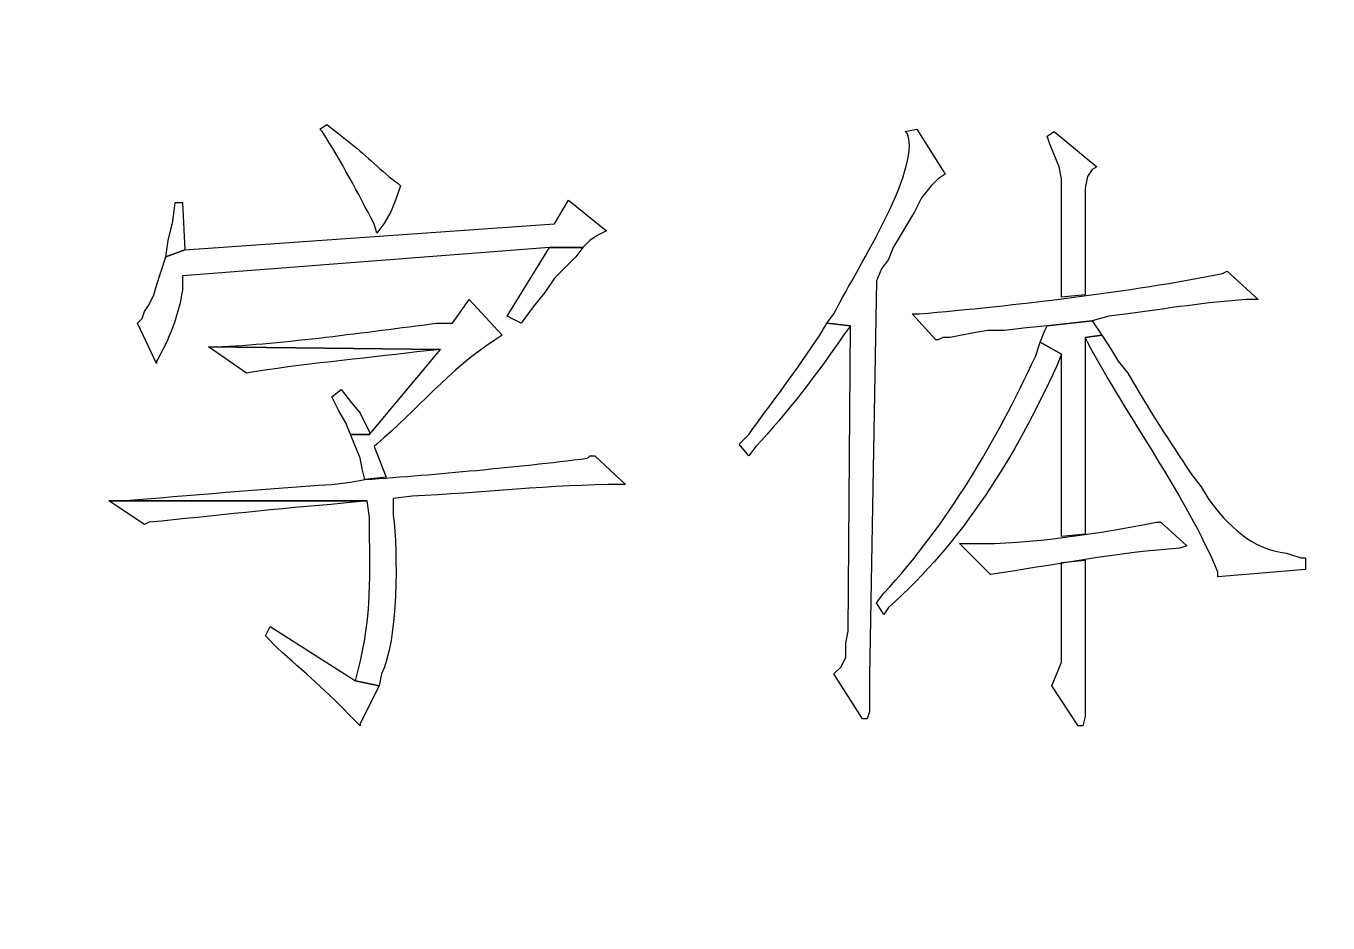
# Model space of a CAD drawing. Header units: centimetres. Extents: x -20.7 to 20.7, y -14.5 to 14.5.
# Drawn here: x -12.181 to -11.018, y -8.706 to -7.904 of the extents above; entities that cross this region are included whole.
import ezdxf

# ---------------------------------------------------------------- set-up
doc = ezdxf.new("R2010")
doc.units = ezdxf.units.CM
doc.header["$MEASUREMENT"] = 0
doc.layers.add('layer 1', color=7, linetype='Continuous')

msp = doc.modelspace()

# ---------------------------------------------------------------- linework, layer by layer
at = {"layer": 'layer 1', "lineweight": 9}
msp.add_open_spline([(19.88612, 13.89874), (19.88612, 13.89874), (-20.11465, 13.89874), (-20.11465, 13.89874), (-20.11465, 13.89874), (-20.11465, 13.89874), (-20.11465, -13.80208), (-20.11465, -13.80208)], degree=3, knots=[0, 0, 0, 0, 0.3333333, 0.3333333, 0.3333333, 0.3333333, 1, 1, 1, 1], dxfattribs=at)
at = {"layer": 'layer 1'}
for points, knots in [([(-11.91257, -7.99183), (-11.91257, -7.99183), (-11.91892, -7.99606), (-11.91892, -7.99606), (-11.91892, -7.99606), (-11.91892, -7.99606), (-11.9168, -7.99818), (-11.9168, -7.99818), (-11.9168, -7.99818), (-11.89962, -8.02471), (-11.88523, -8.05304), (-11.87023, -8.08073), (-11.87023, -8.08073), (-11.87023, -8.08073), (-11.86812, -8.08919), (-11.86812, -8.08919), (-11.86812, -8.08919), (-11.86812, -8.08919), (-11.86177, -8.08073), (-11.86177, -8.08073), (-11.86177, -8.08073), (-11.86177, -8.08073), (-11.85542, -8.07014), (-11.85542, -8.07014), (-11.85542, -8.07014), (-11.85542, -8.07014), (-11.85118, -8.05956), (-11.85118, -8.05956), (-11.85118, -8.05956), (-11.85118, -8.05956), (-11.84695, -8.04686), (-11.84695, -8.04686), (-11.84695, -8.04686), (-11.84695, -8.04686), (-11.84907, -8.04474), (-11.84907, -8.04474), (-11.84907, -8.04474), (-11.86406, -8.03377), (-11.87669, -8.02012), (-11.8914, -8.00876), (-11.8914, -8.00876), (-11.8914, -8.00876), (-11.90198, -8.00029), (-11.90198, -8.00029), (-11.90198, -8.00029), (-11.90198, -8.00029), (-11.91257, -7.99183), (-11.91257, -7.99183)], [0, 0, 0, 0, 0.0769231, 0.0769231, 0.0769231, 0.0769231, 0.1538462, 0.1538462, 0.1538462, 0.1538462, 0.2307692, 0.2307692, 0.2307692, 0.2307692, 0.3076923, 0.3076923, 0.3076923, 0.3076923, 0.3846154, 0.3846154, 0.3846154, 0.3846154, 0.4615385, 0.4615385, 0.4615385, 0.4615385, 0.5384615, 0.5384615, 0.5384615, 0.5384615, 0.6153846, 0.6153846, 0.6153846, 0.6153846, 0.6923077, 0.6923077, 0.6923077, 0.6923077, 0.7692308, 0.7692308, 0.7692308, 0.7692308, 0.8461538, 0.8461538, 0.8461538, 0.8461538, 1, 1, 1, 1]), ([(-11.38552, -7.99606), (-11.38552, -7.99606), (-11.3961, -7.99818), (-11.3961, -7.99818), (-11.3961, -7.99818), (-11.3961, -7.99818), (-11.39398, -8.0003), (-11.39398, -8.0003), (-11.39398, -8.0003), (-11.38086, -8.0324), (-11.44358, -8.12821), (-11.4596, -8.16116), (-11.4596, -8.16116), (-11.4596, -8.16116), (-11.46595, -8.16963), (-11.46595, -8.16963), (-11.46595, -8.16963), (-11.46595, -8.16963), (-11.44478, -8.17175), (-11.44478, -8.17175), (-11.44478, -8.17175), (-11.44478, -8.17175), (-11.4469, -8.4448), (-11.4469, -8.4448), (-11.4469, -8.4448), (-11.4469, -8.4448), (-11.44902, -8.45538), (-11.44902, -8.45538), (-11.44902, -8.45538), (-11.44902, -8.45538), (-11.44902, -8.46808), (-11.44902, -8.46808), (-11.44902, -8.46808), (-11.44902, -8.46808), (-11.45325, -8.47655), (-11.45325, -8.47655), (-11.45325, -8.47655), (-11.45325, -8.47655), (-11.4596, -8.4829), (-11.4596, -8.4829), (-11.4596, -8.4829), (-11.4596, -8.4829), (-11.4342, -8.52311), (-11.4342, -8.52311), (-11.4342, -8.52311), (-11.4342, -8.52311), (-11.42997, -8.52311), (-11.42997, -8.52311), (-11.42997, -8.52311), (-11.42997, -8.52311), (-11.42785, -8.51676), (-11.42785, -8.51676), (-11.42785, -8.51676), (-11.42785, -8.51676), (-11.42785, -8.48501), (-11.42785, -8.48501), (-11.42785, -8.48501), (-11.42785, -8.48501), (-11.4215, -8.13153), (-11.4215, -8.13153), (-11.4215, -8.13153), (-11.4215, -8.13153), (-11.41727, -8.12095), (-11.41727, -8.12095), (-11.41727, -8.12095), (-11.41727, -8.12095), (-11.41092, -8.11248), (-11.41092, -8.11248), (-11.41092, -8.11248), (-11.41092, -8.11248), (-11.40668, -8.1019), (-11.40668, -8.1019), (-11.40668, -8.1019), (-11.40668, -8.1019), (-11.38763, -8.07015), (-11.38763, -8.07015), (-11.38763, -8.07015), (-11.38763, -8.07015), (-11.38128, -8.05745), (-11.38128, -8.05745), (-11.38128, -8.05745), (-11.38128, -8.05745), (-11.37282, -8.04686), (-11.37282, -8.04686), (-11.37282, -8.04686), (-11.37282, -8.04686), (-11.36647, -8.04051), (-11.36647, -8.04051), (-11.36647, -8.04051), (-11.36647, -8.04051), (-11.36012, -8.03628), (-11.36012, -8.03628), (-11.36012, -8.03628), (-11.36012, -8.03628), (-11.38552, -7.99606), (-11.38552, -7.99606)], [0, 0, 0, 0, 0.04, 0.04, 0.04, 0.04, 0.08, 0.08, 0.08, 0.08, 0.12, 0.12, 0.12, 0.12, 0.16, 0.16, 0.16, 0.16, 0.2, 0.2, 0.2, 0.2, 0.24, 0.24, 0.24, 0.24, 0.28, 0.28, 0.28, 0.28, 0.32, 0.32, 0.32, 0.32, 0.36, 0.36, 0.36, 0.36, 0.4, 0.4, 0.4, 0.4, 0.44, 0.44, 0.44, 0.44, 0.48, 0.48, 0.48, 0.48, 0.52, 0.52, 0.52, 0.52, 0.56, 0.56, 0.56, 0.56, 0.6, 0.6, 0.6, 0.6, 0.64, 0.64, 0.64, 0.64, 0.68, 0.68, 0.68, 0.68, 0.72, 0.72, 0.72, 0.72, 0.76, 0.76, 0.76, 0.76, 0.8, 0.8, 0.8, 0.8, 0.84, 0.84, 0.84, 0.84, 0.88, 0.88, 0.88, 0.88, 0.92, 0.92, 0.92, 0.92, 1, 1, 1, 1]), ([(-11.26275, -7.99818), (-11.26275, -7.99818), (-11.2691, -8.00241), (-11.2691, -8.00241), (-11.2691, -8.00241), (-11.2691, -8.00241), (-11.26698, -8.00876), (-11.26698, -8.00876), (-11.26698, -8.00876), (-11.26698, -8.00876), (-11.25852, -8.02993), (-11.25852, -8.02993), (-11.25852, -8.02993), (-11.25852, -8.02993), (-11.2564, -8.04051), (-11.2564, -8.04051), (-11.2564, -8.04051), (-11.2564, -8.04051), (-11.2564, -8.14635), (-11.2564, -8.14635), (-11.2564, -8.14635), (-11.2564, -8.14635), (-11.23523, -8.14423), (-11.23523, -8.14423), (-11.23523, -8.14423), (-11.23523, -8.14423), (-11.23523, -8.04898), (-11.23523, -8.04898), (-11.23523, -8.04898), (-11.23523, -8.04898), (-11.23312, -8.0384), (-11.23312, -8.0384), (-11.23312, -8.0384), (-11.23312, -8.0384), (-11.22888, -8.03205), (-11.22888, -8.03205), (-11.22888, -8.03205), (-11.22888, -8.03205), (-11.22465, -8.02993), (-11.22465, -8.02993), (-11.22465, -8.02993), (-11.22465, -8.02993), (-11.26275, -7.99818), (-11.26275, -7.99818)], [0, 0, 0, 0, 0.0833333, 0.0833333, 0.0833333, 0.0833333, 0.1666667, 0.1666667, 0.1666667, 0.1666667, 0.25, 0.25, 0.25, 0.25, 0.3333333, 0.3333333, 0.3333333, 0.3333333, 0.4166667, 0.4166667, 0.4166667, 0.4166667, 0.5, 0.5, 0.5, 0.5, 0.5833333, 0.5833333, 0.5833333, 0.5833333, 0.6666667, 0.6666667, 0.6666667, 0.6666667, 0.75, 0.75, 0.75, 0.75, 0.8333333, 0.8333333, 0.8333333, 0.8333333, 1, 1, 1, 1]), ([(-11.69667, -8.05956), (-11.69667, -8.05956), (-11.70937, -8.08073), (-11.70937, -8.08073), (-11.70937, -8.08073), (-11.70937, -8.08073), (-12.03957, -8.10401), (-12.03957, -8.10401), (-12.03957, -8.10401), (-12.03957, -8.10401), (-12.0565, -8.11036), (-12.0565, -8.11036), (-12.0565, -8.11036), (-12.0565, -8.11036), (-12.06497, -8.13576), (-12.06497, -8.13576), (-12.06497, -8.13576), (-12.06497, -8.13576), (-12.06708, -8.14423), (-12.06708, -8.14423), (-12.06708, -8.14423), (-12.06708, -8.14423), (-12.07132, -8.1527), (-12.07132, -8.1527), (-12.07132, -8.1527), (-12.07132, -8.1527), (-12.07555, -8.15905), (-12.07555, -8.15905), (-12.07555, -8.15905), (-12.07555, -8.15905), (-12.07767, -8.1654), (-12.07767, -8.1654), (-12.07767, -8.1654), (-12.07767, -8.1654), (-12.0819, -8.16963), (-12.0819, -8.16963), (-12.0819, -8.16963), (-12.0819, -8.16963), (-12.06497, -8.20561), (-12.06497, -8.20561), (-12.06497, -8.20561), (-12.06497, -8.20561), (-12.06497, -8.2035), (-12.06497, -8.2035), (-12.06497, -8.2035), (-12.0534, -8.18413), (-12.04507, -8.16236), (-12.04168, -8.14), (-12.04168, -8.14), (-12.04168, -8.14), (-12.04168, -8.1273), (-12.04168, -8.1273), (-12.04168, -8.1273), (-12.04168, -8.1273), (-11.7136, -8.1019), (-11.7136, -8.1019), (-11.7136, -8.1019), (-11.7136, -8.1019), (-11.68397, -8.1019), (-11.68397, -8.1019), (-11.68397, -8.1019), (-11.68397, -8.1019), (-11.67762, -8.09555), (-11.67762, -8.09555), (-11.67762, -8.09555), (-11.67762, -8.09555), (-11.67127, -8.09131), (-11.67127, -8.09131), (-11.67127, -8.09131), (-11.67127, -8.09131), (-11.6628, -8.08708), (-11.6628, -8.08708), (-11.6628, -8.08708), (-11.6628, -8.08708), (-11.69667, -8.05956), (-11.69667, -8.05956)], [0, 0, 0, 0, 0.05, 0.05, 0.05, 0.05, 0.1, 0.1, 0.1, 0.1, 0.15, 0.15, 0.15, 0.15, 0.2, 0.2, 0.2, 0.2, 0.25, 0.25, 0.25, 0.25, 0.3, 0.3, 0.3, 0.3, 0.35, 0.35, 0.35, 0.35, 0.4, 0.4, 0.4, 0.4, 0.45, 0.45, 0.45, 0.45, 0.5, 0.5, 0.5, 0.5, 0.55, 0.55, 0.55, 0.55, 0.6, 0.6, 0.6, 0.6, 0.65, 0.65, 0.65, 0.65, 0.7, 0.7, 0.7, 0.7, 0.75, 0.75, 0.75, 0.75, 0.8, 0.8, 0.8, 0.8, 0.85, 0.85, 0.85, 0.85, 0.9, 0.9, 0.9, 0.9, 1, 1, 1, 1]), ([(-12.04168, -8.06168), (-12.04168, -8.06168), (-12.04803, -8.06168), (-12.04803, -8.06168), (-12.04803, -8.06168), (-12.04803, -8.06168), (-12.05015, -8.07861), (-12.05015, -8.07861), (-12.05015, -8.07861), (-12.05015, -8.07861), (-12.05438, -8.09555), (-12.05438, -8.09555), (-12.05438, -8.09555), (-12.05438, -8.09555), (-12.0565, -8.11036), (-12.0565, -8.11036), (-12.0565, -8.11036), (-12.0565, -8.11036), (-12.03957, -8.10401), (-12.03957, -8.10401), (-12.03957, -8.10401), (-12.03957, -8.10401), (-12.04168, -8.06168), (-12.04168, -8.06168)], [0, 0, 0, 0, 0.1428571, 0.1428571, 0.1428571, 0.1428571, 0.2857143, 0.2857143, 0.2857143, 0.2857143, 0.4285714, 0.4285714, 0.4285714, 0.4285714, 0.5714286, 0.5714286, 0.5714286, 0.5714286, 0.7142857, 0.7142857, 0.7142857, 0.7142857, 1, 1, 1, 1]), ([(-11.68397, -8.1019), (-11.68397, -8.1019), (-11.7136, -8.1019), (-11.7136, -8.1019), (-11.7136, -8.1019), (-11.7136, -8.1019), (-11.7517, -8.16328), (-11.7517, -8.16328), (-11.7517, -8.16328), (-11.7517, -8.16328), (-11.739, -8.16963), (-11.739, -8.16963), (-11.739, -8.16963), (-11.739, -8.16963), (-11.72842, -8.15481), (-11.72842, -8.15481), (-11.72842, -8.15481), (-11.72842, -8.15481), (-11.71783, -8.14211), (-11.71783, -8.14211), (-11.71783, -8.14211), (-11.71783, -8.14211), (-11.70937, -8.12941), (-11.70937, -8.12941), (-11.70937, -8.12941), (-11.70937, -8.12941), (-11.69032, -8.11036), (-11.69032, -8.11036), (-11.69032, -8.11036), (-11.69032, -8.11036), (-11.68397, -8.1019), (-11.68397, -8.1019)], [0, 0, 0, 0, 0.1111111, 0.1111111, 0.1111111, 0.1111111, 0.2222222, 0.2222222, 0.2222222, 0.2222222, 0.3333333, 0.3333333, 0.3333333, 0.3333333, 0.4444444, 0.4444444, 0.4444444, 0.4444444, 0.5555556, 0.5555556, 0.5555556, 0.5555556, 0.6666667, 0.6666667, 0.6666667, 0.6666667, 0.7777778, 0.7777778, 0.7777778, 0.7777778, 1, 1, 1, 1]), ([(-11.10823, -8.12306), (-11.10823, -8.12306), (-11.11247, -8.12518), (-11.11247, -8.12518), (-11.11247, -8.12518), (-11.19389, -8.14144), (-11.2999, -8.15404), (-11.3834, -8.16116), (-11.3834, -8.16116), (-11.3834, -8.16116), (-11.38975, -8.16116), (-11.38975, -8.16116), (-11.38975, -8.16116), (-11.38975, -8.16116), (-11.36858, -8.18445), (-11.36858, -8.18445), (-11.36858, -8.18445), (-11.36858, -8.18445), (-11.36647, -8.18445), (-11.36647, -8.18445), (-11.36647, -8.18445), (-11.36647, -8.18445), (-11.36223, -8.18233), (-11.36223, -8.18233), (-11.36223, -8.18233), (-11.36223, -8.18233), (-11.35588, -8.18233), (-11.35588, -8.18233), (-11.35588, -8.18233), (-11.35588, -8.18233), (-11.33472, -8.1781), (-11.33472, -8.1781), (-11.33472, -8.1781), (-11.33472, -8.1781), (-11.32202, -8.17598), (-11.32202, -8.17598), (-11.32202, -8.17598), (-11.32202, -8.17598), (-11.3072, -8.17598), (-11.3072, -8.17598), (-11.3072, -8.17598), (-11.3072, -8.17598), (-11.29027, -8.17386), (-11.29027, -8.17386), (-11.29027, -8.17386), (-11.29027, -8.17386), (-11.2691, -8.17175), (-11.2691, -8.17175), (-11.2691, -8.17175), (-11.2691, -8.17175), (-11.22888, -8.16751), (-11.22888, -8.16751), (-11.22888, -8.16751), (-11.22888, -8.16751), (-11.21407, -8.16328), (-11.21407, -8.16328), (-11.21407, -8.16328), (-11.21407, -8.16328), (-11.19713, -8.16116), (-11.19713, -8.16116), (-11.19713, -8.16116), (-11.16178, -8.15633), (-11.12661, -8.15083), (-11.0913, -8.14846), (-11.0913, -8.14846), (-11.0913, -8.14846), (-11.08072, -8.14846), (-11.08072, -8.14846), (-11.08072, -8.14846), (-11.08072, -8.14846), (-11.10823, -8.12306), (-11.10823, -8.12306)], [0, 0, 0, 0, 0.0526316, 0.0526316, 0.0526316, 0.0526316, 0.1052632, 0.1052632, 0.1052632, 0.1052632, 0.1578947, 0.1578947, 0.1578947, 0.1578947, 0.2105263, 0.2105263, 0.2105263, 0.2105263, 0.2631579, 0.2631579, 0.2631579, 0.2631579, 0.3157895, 0.3157895, 0.3157895, 0.3157895, 0.3684211, 0.3684211, 0.3684211, 0.3684211, 0.4210526, 0.4210526, 0.4210526, 0.4210526, 0.4736842, 0.4736842, 0.4736842, 0.4736842, 0.5263158, 0.5263158, 0.5263158, 0.5263158, 0.5789474, 0.5789474, 0.5789474, 0.5789474, 0.6315789, 0.6315789, 0.6315789, 0.6315789, 0.6842105, 0.6842105, 0.6842105, 0.6842105, 0.7368421, 0.7368421, 0.7368421, 0.7368421, 0.7894737, 0.7894737, 0.7894737, 0.7894737, 0.8421053, 0.8421053, 0.8421053, 0.8421053, 0.8947368, 0.8947368, 0.8947368, 0.8947368, 1, 1, 1, 1]), ([(-11.78557, -8.14846), (-11.78557, -8.14846), (-11.80038, -8.16963), (-11.80038, -8.16963), (-11.80038, -8.16963), (-11.80038, -8.16963), (-11.8152, -8.16963), (-11.8152, -8.16963), (-11.8152, -8.16963), (-11.87831, -8.1776), (-11.94897, -8.18769), (-12.01205, -8.1908), (-12.01205, -8.1908), (-12.01205, -8.1908), (-12.0184, -8.1908), (-12.0184, -8.1908), (-12.0184, -8.1908), (-12.0184, -8.1908), (-11.81097, -8.19291), (-11.81097, -8.19291), (-11.81097, -8.19291), (-11.81097, -8.19291), (-11.87447, -8.26911), (-11.87447, -8.26911), (-11.87447, -8.26911), (-11.87447, -8.26911), (-11.8914, -8.26911), (-11.8914, -8.26911), (-11.8914, -8.26911), (-11.8914, -8.26911), (-11.88293, -8.29028), (-11.88293, -8.29028), (-11.88293, -8.29028), (-11.88293, -8.29028), (-11.88082, -8.30086), (-11.88082, -8.30086), (-11.88082, -8.30086), (-11.88082, -8.30086), (-11.8787, -8.30933), (-11.8787, -8.30933), (-11.8787, -8.30933), (-11.8787, -8.30933), (-11.85965, -8.30721), (-11.85965, -8.30721), (-11.85965, -8.30721), (-11.85965, -8.30721), (-11.87023, -8.2797), (-11.87023, -8.2797), (-11.87023, -8.2797), (-11.87023, -8.2797), (-11.86812, -8.27758), (-11.86812, -8.27758), (-11.86812, -8.27758), (-11.83178, -8.24706), (-11.80331, -8.21066), (-11.76228, -8.18445), (-11.76228, -8.18445), (-11.76228, -8.18445), (-11.75593, -8.18021), (-11.75593, -8.18021), (-11.75593, -8.18021), (-11.75593, -8.18021), (-11.78557, -8.14846), (-11.78557, -8.14846)], [0, 0, 0, 0, 0.0588235, 0.0588235, 0.0588235, 0.0588235, 0.1176471, 0.1176471, 0.1176471, 0.1176471, 0.1764706, 0.1764706, 0.1764706, 0.1764706, 0.2352941, 0.2352941, 0.2352941, 0.2352941, 0.2941176, 0.2941176, 0.2941176, 0.2941176, 0.3529412, 0.3529412, 0.3529412, 0.3529412, 0.4117647, 0.4117647, 0.4117647, 0.4117647, 0.4705882, 0.4705882, 0.4705882, 0.4705882, 0.5294118, 0.5294118, 0.5294118, 0.5294118, 0.5882353, 0.5882353, 0.5882353, 0.5882353, 0.6470588, 0.6470588, 0.6470588, 0.6470588, 0.7058824, 0.7058824, 0.7058824, 0.7058824, 0.7647059, 0.7647059, 0.7647059, 0.7647059, 0.8235294, 0.8235294, 0.8235294, 0.8235294, 0.8823529, 0.8823529, 0.8823529, 0.8823529, 1, 1, 1, 1]), ([(-11.46595, -8.16963), (-11.46595, -8.16963), (-11.4723, -8.18021), (-11.4723, -8.18021), (-11.4723, -8.18021), (-11.49255, -8.21122), (-11.5141, -8.23891), (-11.5358, -8.26911), (-11.5358, -8.26911), (-11.5358, -8.26911), (-11.54427, -8.27758), (-11.54427, -8.27758), (-11.54427, -8.27758), (-11.54427, -8.27758), (-11.5358, -8.28816), (-11.5358, -8.28816), (-11.5358, -8.28816), (-11.5358, -8.28816), (-11.52945, -8.2797), (-11.52945, -8.2797), (-11.52945, -8.2797), (-11.50274, -8.25154), (-11.47276, -8.21253), (-11.45113, -8.18021), (-11.45113, -8.18021), (-11.45113, -8.18021), (-11.44478, -8.17175), (-11.44478, -8.17175), (-11.44478, -8.17175), (-11.44478, -8.17175), (-11.46595, -8.16963), (-11.46595, -8.16963)], [0, 0, 0, 0, 0.1111111, 0.1111111, 0.1111111, 0.1111111, 0.2222222, 0.2222222, 0.2222222, 0.2222222, 0.3333333, 0.3333333, 0.3333333, 0.3333333, 0.4444444, 0.4444444, 0.4444444, 0.4444444, 0.5555556, 0.5555556, 0.5555556, 0.5555556, 0.6666667, 0.6666667, 0.6666667, 0.6666667, 0.7777778, 0.7777778, 0.7777778, 0.7777778, 1, 1, 1, 1]), ([(-11.22888, -8.16751), (-11.22888, -8.16751), (-11.2691, -8.17175), (-11.2691, -8.17175), (-11.2691, -8.17175), (-11.2691, -8.17175), (-11.27122, -8.17598), (-11.27122, -8.17598), (-11.27122, -8.17598), (-11.27122, -8.17598), (-11.27545, -8.18656), (-11.27545, -8.18656), (-11.27545, -8.18656), (-11.27545, -8.18656), (-11.2564, -8.19715), (-11.2564, -8.19715), (-11.2564, -8.19715), (-11.2564, -8.19715), (-11.2564, -8.36013), (-11.2564, -8.36013), (-11.2564, -8.36013), (-11.2564, -8.36013), (-11.23523, -8.35801), (-11.23523, -8.35801), (-11.23523, -8.35801), (-11.23523, -8.35801), (-11.23523, -8.18233), (-11.23523, -8.18233), (-11.23523, -8.18233), (-11.23523, -8.18233), (-11.22042, -8.18021), (-11.22042, -8.18021), (-11.22042, -8.18021), (-11.22042, -8.18021), (-11.22888, -8.16751), (-11.22888, -8.16751)], [0, 0, 0, 0, 0.1, 0.1, 0.1, 0.1, 0.2, 0.2, 0.2, 0.2, 0.3, 0.3, 0.3, 0.3, 0.4, 0.4, 0.4, 0.4, 0.5, 0.5, 0.5, 0.5, 0.6, 0.6, 0.6, 0.6, 0.7, 0.7, 0.7, 0.7, 0.8, 0.8, 0.8, 0.8, 1, 1, 1, 1]), ([(-11.27545, -8.18656), (-11.27545, -8.18656), (-11.27968, -8.19926), (-11.27968, -8.19926), (-11.27968, -8.19926), (-11.31514, -8.27553), (-11.35772, -8.34866), (-11.41515, -8.41093), (-11.41515, -8.41093), (-11.41515, -8.41093), (-11.4215, -8.4194), (-11.4215, -8.4194), (-11.4215, -8.4194), (-11.4215, -8.4194), (-11.41515, -8.42998), (-11.41515, -8.42998), (-11.41515, -8.42998), (-11.41515, -8.42998), (-11.41092, -8.42363), (-11.41092, -8.42363), (-11.41092, -8.42363), (-11.34399, -8.36408), (-11.29757, -8.28866), (-11.26063, -8.20773), (-11.26063, -8.20773), (-11.26063, -8.20773), (-11.2564, -8.19715), (-11.2564, -8.19715), (-11.2564, -8.19715), (-11.2564, -8.19715), (-11.27545, -8.18656), (-11.27545, -8.18656)], [0, 0, 0, 0, 0.1111111, 0.1111111, 0.1111111, 0.1111111, 0.2222222, 0.2222222, 0.2222222, 0.2222222, 0.3333333, 0.3333333, 0.3333333, 0.3333333, 0.4444444, 0.4444444, 0.4444444, 0.4444444, 0.5555556, 0.5555556, 0.5555556, 0.5555556, 0.6666667, 0.6666667, 0.6666667, 0.6666667, 0.7777778, 0.7777778, 0.7777778, 0.7777778, 1, 1, 1, 1]), ([(-11.22042, -8.18021), (-11.22042, -8.18021), (-11.23523, -8.18233), (-11.23523, -8.18233), (-11.23523, -8.18233), (-11.23523, -8.18233), (-11.23312, -8.18656), (-11.23312, -8.18656), (-11.23312, -8.18656), (-11.19791, -8.252), (-11.14422, -8.3251), (-11.1167, -8.39188), (-11.1167, -8.39188), (-11.1167, -8.39188), (-11.1167, -8.39611), (-11.1167, -8.39611), (-11.1167, -8.39611), (-11.1167, -8.39611), (-11.03838, -8.38976), (-11.03838, -8.38976), (-11.03838, -8.38976), (-11.03838, -8.38976), (-11.03838, -8.37918), (-11.03838, -8.37918), (-11.03838, -8.37918), (-11.03838, -8.37918), (-11.04262, -8.37918), (-11.04262, -8.37918), (-11.04262, -8.37918), (-11.04262, -8.37918), (-11.05532, -8.37495), (-11.05532, -8.37495), (-11.05532, -8.37495), (-11.08566, -8.3723), (-11.10841, -8.34955), (-11.12517, -8.32626), (-11.12517, -8.32626), (-11.12517, -8.32626), (-11.13152, -8.31568), (-11.13152, -8.31568), (-11.13152, -8.31568), (-11.13152, -8.31568), (-11.13998, -8.3051), (-11.13998, -8.3051), (-11.13998, -8.3051), (-11.15988, -8.27486), (-11.17914, -8.24548), (-11.19713, -8.21408), (-11.19713, -8.21408), (-11.19713, -8.21408), (-11.2056, -8.2035), (-11.2056, -8.2035), (-11.2056, -8.2035), (-11.2056, -8.2035), (-11.21195, -8.19291), (-11.21195, -8.19291), (-11.21195, -8.19291), (-11.21195, -8.19291), (-11.22042, -8.18021), (-11.22042, -8.18021)], [0, 0, 0, 0, 0.0625, 0.0625, 0.0625, 0.0625, 0.125, 0.125, 0.125, 0.125, 0.1875, 0.1875, 0.1875, 0.1875, 0.25, 0.25, 0.25, 0.25, 0.3125, 0.3125, 0.3125, 0.3125, 0.375, 0.375, 0.375, 0.375, 0.4375, 0.4375, 0.4375, 0.4375, 0.5, 0.5, 0.5, 0.5, 0.5625, 0.5625, 0.5625, 0.5625, 0.625, 0.625, 0.625, 0.625, 0.6875, 0.6875, 0.6875, 0.6875, 0.75, 0.75, 0.75, 0.75, 0.8125, 0.8125, 0.8125, 0.8125, 0.875, 0.875, 0.875, 0.875, 1, 1, 1, 1]), ([(-12.0184, -8.1908), (-12.0184, -8.1908), (-11.98453, -8.21408), (-11.98453, -8.21408), (-11.98453, -8.21408), (-11.93599, -8.206), (-11.88216, -8.20145), (-11.83213, -8.19503), (-11.83213, -8.19503), (-11.83213, -8.19503), (-11.81097, -8.19291), (-11.81097, -8.19291), (-11.81097, -8.19291), (-11.81097, -8.19291), (-12.0184, -8.1908), (-12.0184, -8.1908)], [0, 0, 0, 0, 0.2, 0.2, 0.2, 0.2, 0.4, 0.4, 0.4, 0.4, 0.6, 0.6, 0.6, 0.6, 1, 1, 1, 1]), ([(-11.89987, -8.2289), (-11.89987, -8.2289), (-11.90833, -8.23525), (-11.90833, -8.23525), (-11.90833, -8.23525), (-11.90833, -8.23525), (-11.90198, -8.24795), (-11.90198, -8.24795), (-11.90198, -8.24795), (-11.90198, -8.24795), (-11.89563, -8.25853), (-11.89563, -8.25853), (-11.89563, -8.25853), (-11.89563, -8.25853), (-11.8914, -8.26911), (-11.8914, -8.26911), (-11.8914, -8.26911), (-11.8914, -8.26911), (-11.87447, -8.26911), (-11.87447, -8.26911), (-11.87447, -8.26911), (-11.87447, -8.26911), (-11.87447, -8.267), (-11.87447, -8.267), (-11.87447, -8.267), (-11.87447, -8.267), (-11.88293, -8.25006), (-11.88293, -8.25006), (-11.88293, -8.25006), (-11.88293, -8.25006), (-11.8914, -8.23948), (-11.8914, -8.23948), (-11.8914, -8.23948), (-11.8914, -8.23948), (-11.89987, -8.2289), (-11.89987, -8.2289)], [0, 0, 0, 0, 0.1, 0.1, 0.1, 0.1, 0.2, 0.2, 0.2, 0.2, 0.3, 0.3, 0.3, 0.3, 0.4, 0.4, 0.4, 0.4, 0.5, 0.5, 0.5, 0.5, 0.6, 0.6, 0.6, 0.6, 0.7, 0.7, 0.7, 0.7, 0.8, 0.8, 0.8, 0.8, 1, 1, 1, 1]), ([(-11.67338, -8.28816), (-11.67338, -8.28816), (-11.67762, -8.28816), (-11.67762, -8.28816), (-11.67762, -8.28816), (-11.67762, -8.28816), (-11.67973, -8.29028), (-11.67973, -8.29028), (-11.67973, -8.29028), (-11.74528, -8.29836), (-11.81227, -8.3045), (-11.8787, -8.30933), (-11.8787, -8.30933), (-11.8787, -8.30933), (-11.8914, -8.31145), (-11.8914, -8.31145), (-11.8914, -8.31145), (-11.8914, -8.31145), (-11.90833, -8.31356), (-11.90833, -8.31356), (-11.90833, -8.31356), (-11.97088, -8.31776), (-12.03452, -8.3233), (-12.09672, -8.32838), (-12.09672, -8.32838), (-12.09672, -8.32838), (-12.1073, -8.32838), (-12.1073, -8.32838), (-12.1073, -8.32838), (-12.1073, -8.32838), (-11.87658, -8.32838), (-11.87658, -8.32838), (-11.87658, -8.32838), (-11.87658, -8.32838), (-11.87447, -8.3432), (-11.87447, -8.3432), (-11.87447, -8.3432), (-11.87468, -8.39523), (-11.87147, -8.42966), (-11.88505, -8.48078), (-11.88505, -8.48078), (-11.88505, -8.48078), (-11.88717, -8.48925), (-11.88717, -8.48925), (-11.88717, -8.48925), (-11.88717, -8.48925), (-11.866, -8.49348), (-11.866, -8.49348), (-11.866, -8.49348), (-11.866, -8.49348), (-11.86388, -8.4829), (-11.86388, -8.4829), (-11.86388, -8.4829), (-11.84882, -8.45383), (-11.84917, -8.37368), (-11.8533, -8.34108), (-11.8533, -8.34108), (-11.8533, -8.34108), (-11.8533, -8.32626), (-11.8533, -8.32626), (-11.8533, -8.32626), (-11.8533, -8.32626), (-11.83637, -8.32415), (-11.83637, -8.32415), (-11.83637, -8.32415), (-11.7759, -8.32118), (-11.71071, -8.31399), (-11.6501, -8.31356), (-11.6501, -8.31356), (-11.6501, -8.31356), (-11.64587, -8.31356), (-11.64587, -8.31356), (-11.64587, -8.31356), (-11.64587, -8.31356), (-11.67338, -8.28816), (-11.67338, -8.28816)], [0, 0, 0, 0, 0.05, 0.05, 0.05, 0.05, 0.1, 0.1, 0.1, 0.1, 0.15, 0.15, 0.15, 0.15, 0.2, 0.2, 0.2, 0.2, 0.25, 0.25, 0.25, 0.25, 0.3, 0.3, 0.3, 0.3, 0.35, 0.35, 0.35, 0.35, 0.4, 0.4, 0.4, 0.4, 0.45, 0.45, 0.45, 0.45, 0.5, 0.5, 0.5, 0.5, 0.55, 0.55, 0.55, 0.55, 0.6, 0.6, 0.6, 0.6, 0.65, 0.65, 0.65, 0.65, 0.7, 0.7, 0.7, 0.7, 0.75, 0.75, 0.75, 0.75, 0.8, 0.8, 0.8, 0.8, 0.85, 0.85, 0.85, 0.85, 0.9, 0.9, 0.9, 0.9, 1, 1, 1, 1]), ([(-12.1073, -8.32838), (-12.1073, -8.32838), (-12.07555, -8.34955), (-12.07555, -8.34955), (-12.07555, -8.34955), (-12.07555, -8.34955), (-12.07132, -8.34743), (-12.07132, -8.34743), (-12.07132, -8.34743), (-12.01353, -8.34175), (-11.95649, -8.33529), (-11.89775, -8.3305), (-11.89775, -8.3305), (-11.89775, -8.3305), (-11.87658, -8.32838), (-11.87658, -8.32838), (-11.87658, -8.32838), (-11.87658, -8.32838), (-12.1073, -8.32838), (-12.1073, -8.32838)], [0, 0, 0, 0, 0.1666667, 0.1666667, 0.1666667, 0.1666667, 0.3333333, 0.3333333, 0.3333333, 0.3333333, 0.5, 0.5, 0.5, 0.5, 0.6666667, 0.6666667, 0.6666667, 0.6666667, 1, 1, 1, 1]), ([(-11.1675, -8.34743), (-11.1675, -8.34743), (-11.17173, -8.34743), (-11.17173, -8.34743), (-11.17173, -8.34743), (-11.21826, -8.35674), (-11.28741, -8.36747), (-11.33472, -8.36648), (-11.33472, -8.36648), (-11.33472, -8.36648), (-11.34742, -8.36648), (-11.34742, -8.36648), (-11.34742, -8.36648), (-11.34742, -8.36648), (-11.3199, -8.394), (-11.3199, -8.394), (-11.3199, -8.394), (-11.26808, -8.38666), (-11.20193, -8.37357), (-11.15057, -8.37071), (-11.15057, -8.37071), (-11.15057, -8.37071), (-11.14422, -8.3686), (-11.14422, -8.3686), (-11.14422, -8.3686), (-11.14422, -8.3686), (-11.1675, -8.34743), (-11.1675, -8.34743)], [0, 0, 0, 0, 0.125, 0.125, 0.125, 0.125, 0.25, 0.25, 0.25, 0.25, 0.375, 0.375, 0.375, 0.375, 0.5, 0.5, 0.5, 0.5, 0.625, 0.625, 0.625, 0.625, 0.75, 0.75, 0.75, 0.75, 1, 1, 1, 1]), ([(-11.23523, -8.3813), (-11.23523, -8.3813), (-11.2564, -8.38341), (-11.2564, -8.38341), (-11.2564, -8.38341), (-11.2564, -8.38341), (-11.2564, -8.47231), (-11.2564, -8.47231), (-11.2564, -8.47231), (-11.2564, -8.47231), (-11.26487, -8.49348), (-11.26487, -8.49348), (-11.26487, -8.49348), (-11.26487, -8.49348), (-11.24158, -8.52946), (-11.24158, -8.52946), (-11.24158, -8.52946), (-11.24158, -8.52946), (-11.23735, -8.52946), (-11.23735, -8.52946), (-11.23735, -8.52946), (-11.23735, -8.52946), (-11.23523, -8.521), (-11.23523, -8.521), (-11.23523, -8.521), (-11.23523, -8.521), (-11.23523, -8.50406), (-11.23523, -8.50406), (-11.23523, -8.50406), (-11.23523, -8.50406), (-11.23523, -8.3813), (-11.23523, -8.3813)], [0, 0, 0, 0, 0.1111111, 0.1111111, 0.1111111, 0.1111111, 0.2222222, 0.2222222, 0.2222222, 0.2222222, 0.3333333, 0.3333333, 0.3333333, 0.3333333, 0.4444444, 0.4444444, 0.4444444, 0.4444444, 0.5555556, 0.5555556, 0.5555556, 0.5555556, 0.6666667, 0.6666667, 0.6666667, 0.6666667, 0.7777778, 0.7777778, 0.7777778, 0.7777778, 1, 1, 1, 1]), ([(-11.96337, -8.44056), (-11.96337, -8.44056), (-11.9676, -8.44903), (-11.9676, -8.44903), (-11.9676, -8.44903), (-11.9676, -8.44903), (-11.95702, -8.45961), (-11.95702, -8.45961), (-11.95702, -8.45961), (-11.9325, -8.48205), (-11.91253, -8.49814), (-11.88928, -8.52311), (-11.88928, -8.52311), (-11.88928, -8.52311), (-11.88293, -8.52946), (-11.88293, -8.52946), (-11.88293, -8.52946), (-11.88293, -8.52946), (-11.88293, -8.52735), (-11.88293, -8.52735), (-11.88293, -8.52735), (-11.88293, -8.52735), (-11.866, -8.49348), (-11.866, -8.49348), (-11.866, -8.49348), (-11.866, -8.49348), (-11.88717, -8.48925), (-11.88717, -8.48925), (-11.88717, -8.48925), (-11.88717, -8.48925), (-11.96337, -8.44056), (-11.96337, -8.44056)], [0, 0, 0, 0, 0.1111111, 0.1111111, 0.1111111, 0.1111111, 0.2222222, 0.2222222, 0.2222222, 0.2222222, 0.3333333, 0.3333333, 0.3333333, 0.3333333, 0.4444444, 0.4444444, 0.4444444, 0.4444444, 0.5555556, 0.5555556, 0.5555556, 0.5555556, 0.6666667, 0.6666667, 0.6666667, 0.6666667, 0.7777778, 0.7777778, 0.7777778, 0.7777778, 1, 1, 1, 1])]:
    msp.add_open_spline(points, degree=3, knots=knots, dxfattribs=at)

doc.saveas('drawing.dxf')
